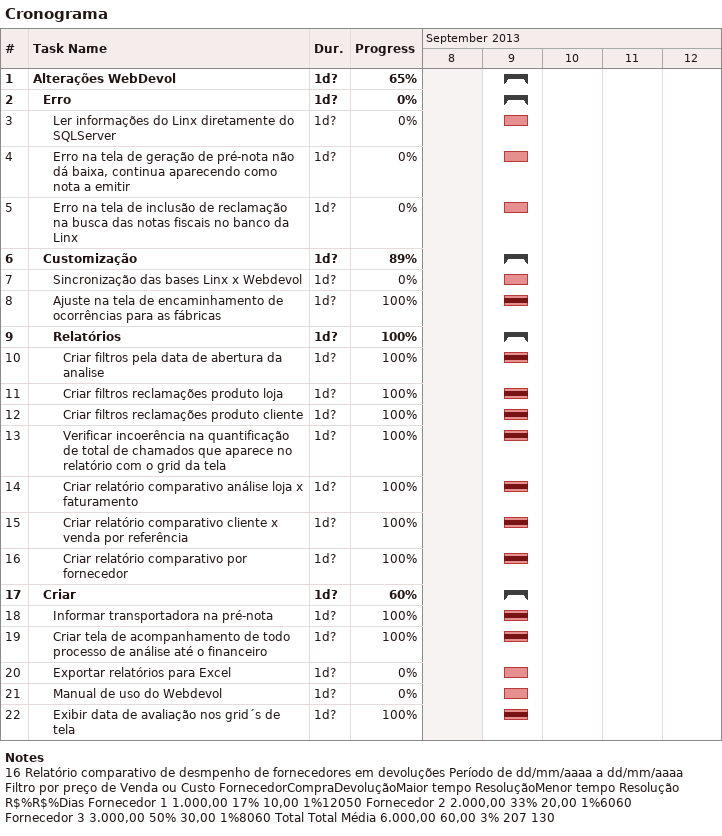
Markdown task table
Cronograma

| ID | Level | Task | Duration | Start | Finish | % complete |
|---|---|---|---|---|---|---|
| 1 | 1 | **Alterações WebDevol** | 1d? | 2013-09-09 | 2013-09-09 | 65 |
| 2 | 2 | **Erro** | 1d? | 2013-09-09 | 2013-09-09 | 0 |
| 3 | 3 | Ler informações do Linx diretamente do SQLServer | 1d? | 2013-09-09 | 2013-09-09 | 0 |
| 4 | 3 | Erro na tela de geração de pré-nota não dá baixa, continua aparecendo como nota a emitir | 1d? | 2013-09-09 | 2013-09-09 | 0 |
| 5 | 3 | Erro na tela de inclusão de reclamação na busca das notas fiscais no banco da Linx | 1d? | 2013-09-09 | 2013-09-09 | 0 |
| 6 | 2 | **Customização** | 1d? | 2013-09-09 | 2013-09-09 | 89 |
| 7 | 3 | Sincronização das bases Linx x Webdevol | 1d? | 2013-09-09 | 2013-09-09 | 0 |
| 8 | 3 | Ajuste na tela de encaminhamento de ocorrências para as fábricas | 1d? | 2013-09-09 | 2013-09-09 | 100 |
| 9 | 3 | **Relatórios** | 1d? | 2013-09-09 | 2013-09-09 | 100 |
| 10 | 4 | Criar filtros pela data de abertura da analise | 1d? | 2013-09-09 | 2013-09-09 | 100 |
| 11 | 4 | Criar filtros reclamações produto loja | 1d? | 2013-09-09 | 2013-09-09 | 100 |
| 12 | 4 | Criar filtros reclamações produto cliente | 1d? | 2013-09-09 | 2013-09-09 | 100 |
| 13 | 4 | Verificar incoerência na quantificação de total de chamados que aparece no relatório com o grid da tela | 1d? | 2013-09-09 | 2013-09-09 | 100 |
| 14 | 4 | Criar relatório comparativo análise loja x faturamento | 1d? | 2013-09-09 | 2013-09-09 | 100 |
| 15 | 4 | Criar relatório comparativo cliente x venda por referência | 1d? | 2013-09-09 | 2013-09-09 | 100 |
| 16 | 4 | Criar relatório comparativo por fornecedor | 1d? | 2013-09-09 | 2013-09-09 | 100 |
| 17 | 2 | **Criar** | 1d? | 2013-09-09 | 2013-09-09 | 60 |
| 18 | 3 | Informar transportadora na pré-nota | 1d? | 2013-09-09 | 2013-09-09 | 100 |
| 19 | 3 | Criar tela de acompanhamento de todo processo de análise até o financeiro | 1d? | 2013-09-09 | 2013-09-09 | 100 |
| 20 | 3 | Exportar relatórios para Excel | 1d? | 2013-09-09 | 2013-09-09 | 0 |
| 21 | 3 | Manual de uso do Webdevol | 1d? | 2013-09-09 | 2013-09-09 | 0 |
| 22 | 3 | Exibir data de avaliação nos grid´s de tela | 1d? | 2013-09-09 | 2013-09-09 | 100 |

Notes
- 16: Relatório comparativo de desmpenho de fornecedores em devoluções Período de dd/mm/aaaa a dd/mm/aaaa Filtro por preço de Venda ou Custo FornecedorCompraDevoluçãoMaior tempo ResoluçãoMenor tempo Resolução R$%R$%Dias Fornecedor 1 1.000,00 17% 10,00 1%12050 Fornecedor 2 2.000,00 33% 20,00 1%6060 Fornecedor 3 3.000,00 50% 30,00 1%8060 Total Total Média 6.000,00 60,00 3% 207 130
